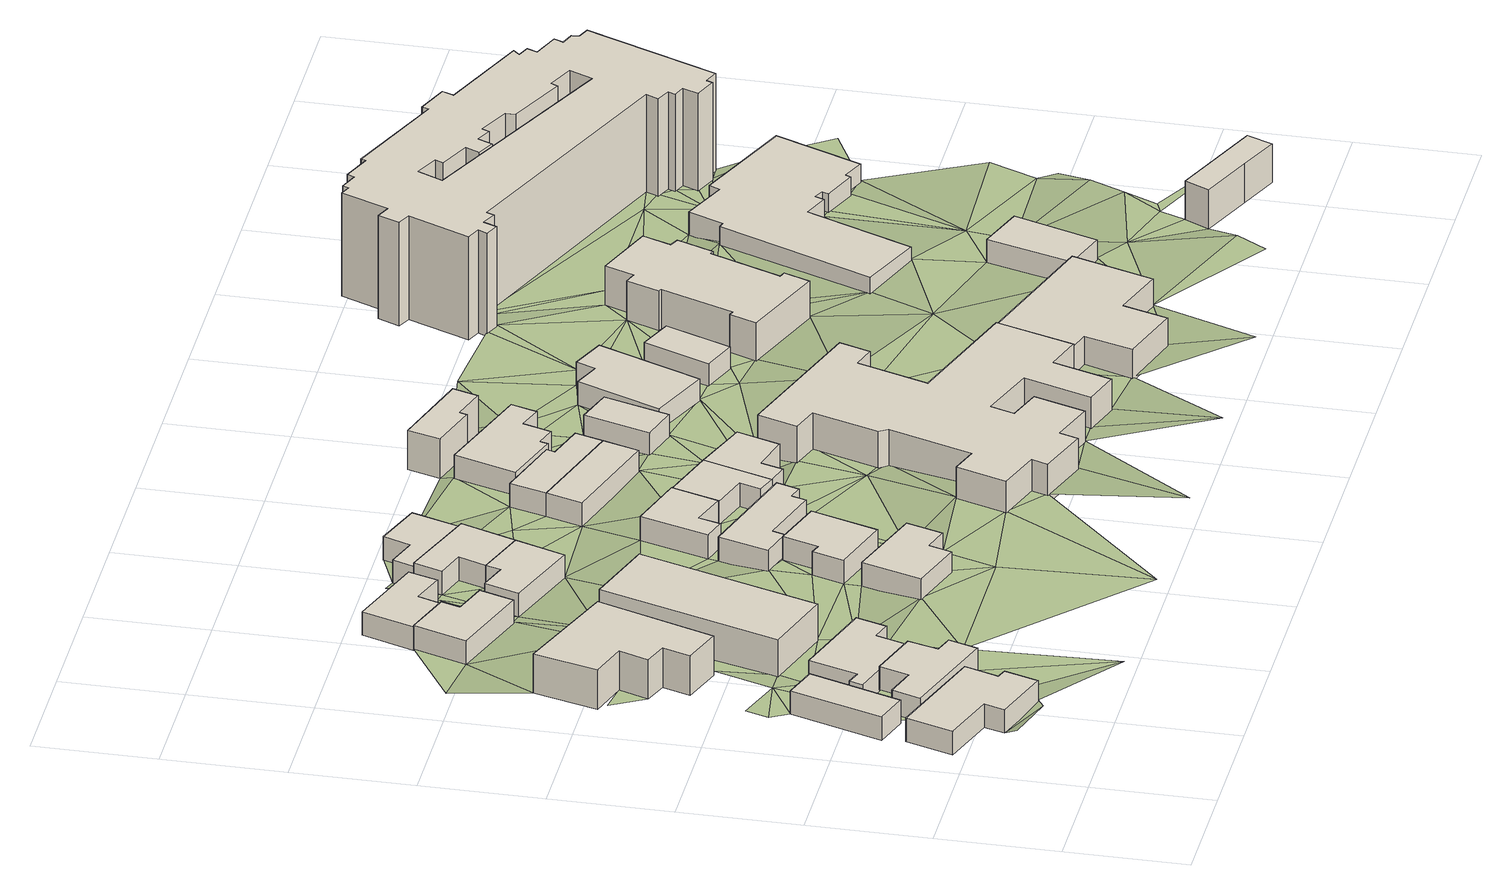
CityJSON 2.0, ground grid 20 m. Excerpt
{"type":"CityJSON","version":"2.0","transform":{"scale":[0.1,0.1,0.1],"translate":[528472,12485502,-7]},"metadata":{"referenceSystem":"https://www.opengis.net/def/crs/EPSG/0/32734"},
"CityObjects":{
"building1":{"type":"Building","attributes":{"address":"36 Plein Street Woodstock Cape Town","building":"house","building:levels":1,"building_height":4.1,"plus_code":"4FRW3CCX+FJP","ground_height":12.87,"roof_height":16.97},"geometry":[{"type":"Solid","lod":"1","boundaries":[[[[0,1,2,3]],[[1,4,5,2]],[[4,6,7,5]],[[6,8,9,7]],[[8,10,11,9]],[[10,12,13,11]],[[12,14,15,13]],[[14,0,3,15]],[[3,2,5,7,9,11,13,15]],[[14,12,10,8,6,4,1,0]]]]}]},
"building2":{"type":"Building","attributes":{"address":"1 Inverness Lane Woodstock Cape Town","building":"house","building:levels":1,"building_height":4.1,"plus_code":"4FRW3CCX+HJ3","ground_height":12.2,"roof_height":16.3},"geometry":[{"type":"Solid","lod":"1","boundaries":[[[[16,17,18,19]],[[17,20,21,18]],[[20,22,23,21]],[[22,16,19,23]],[[19,18,21,23]],[[22,20,17,16]]]]}]},
"building3":{"type":"Building","attributes":{"address":"34 Plein Street Woodstock Cape Town","building":"house","building:levels":1,"building_height":4.1,"plus_code":"4FRW3CCX+GM6","ground_height":12.87,"roof_height":16.97},"geometry":[{"type":"Solid","lod":"1","boundaries":[[[[24,25,26,27]],[[25,28,29,26]],[[28,30,31,29]],[[30,32,33,31]],[[32,34,35,33]],[[34,36,37,35]],[[36,38,39,37]],[[38,24,27,39]],[[27,26,29,31,33,35,37,39]],[[38,36,34,32,30,28,25,24]]]]}]},
"building4":{"type":"Building","attributes":{"address":"32 Plein Street Woodstock Cape Town","building":"house","building:levels":1,"building_height":4.1,"plus_code":"4FRW3CCX+HM4","ground_height":12.2,"roof_height":16.3},"geometry":[{"type":"Solid","lod":"1","boundaries":[[[[40,41,42,43]],[[41,44,45,42]],[[44,46,47,45]],[[46,48,49,47]],[[48,50,51,49]],[[50,52,53,51]],[[52,54,55,53]],[[54,56,57,55]],[[56,40,43,57]],[[43,42,45,47,49,51,53,55,57]],[[56,54,52,50,48,46,44,41,40]]]]}]},
"building5":{"type":"Building","attributes":{"address":"Ananda Sanctuary 2 Clyde Street Woodstock Cape Town","building":"retail","building:levels":2,"building_height":6.9,"plus_code":"4FRW3CCX+MMC","ground_height":11.46,"roof_height":18.36},"geometry":[{"type":"Solid","lod":"1","boundaries":[[[[58,59,60,61]],[[59,62,63,60]],[[62,64,65,63]],[[64,66,67,65]],[[66,68,69,67]],[[68,70,71,69]],[[70,72,73,71]],[[72,58,61,73]],[[61,60,63,65,67,69,71,73]],[[72,70,68,66,64,62,59,58]]]]}]},
"building6":{"type":"Building","attributes":{"address":"New Apostolic Church 2A Clyde Street Woodstock 7915 Cape Town","building":"church","building:levels":2,"amenity":"place_of_worship","building_height":6.9,"plus_code":"4FRW3CCX+JPR","ground_height":11.7,"roof_height":18.6},"geometry":[{"type":"Solid","lod":"1","boundaries":[[[[74,75,76,77]],[[75,78,79,76]],[[78,80,81,79]],[[80,74,77,81]],[[77,76,79,81]],[[80,78,75,74]]]]}]},
"building7":{"type":"Building","attributes":{"address":"33 Cavendish Square Woodstock Cape Town","building":"house","building:levels":1,"building_height":4.1,"plus_code":"4FRW3CCX+QMG","ground_height":10.63,"roof_height":14.73},"geometry":[{"type":"Solid","lod":"1","boundaries":[[[[82,83,84,85]],[[83,86,87,84]],[[86,88,89,87]],[[88,90,91,89]],[[90,92,93,91]],[[92,82,85,93]],[[85,84,87,89,91,93]],[[92,90,88,86,83,82]]]]}]},
"building8":{"type":"Building","attributes":{"address":"31 Cavendish Square Woodstock Cape Town","building":"house","building:levels":1,"building_height":4.1,"plus_code":"4FRW3CCX+RP2","ground_height":10.37,"roof_height":14.47},"geometry":[{"type":"Solid","lod":"1","boundaries":[[[[94,95,96,97]],[[95,98,99,96]],[[98,100,101,99]],[[100,102,103,101]],[[102,104,105,103]],[[104,94,97,105]],[[97,96,99,101,103,105]],[[104,102,100,98,95,94]]]]}]},
"building9":{"type":"Building","attributes":{"address":"31 Plein Street Woodstock Cape Town","building":"house","building:levels":1,"building_height":4.1,"plus_code":"4FRW3CCX+GRR","ground_height":12.55,"roof_height":16.65},"geometry":[{"type":"Solid","lod":"1","boundaries":[[[[106,107,108,109]],[[107,110,111,108]],[[110,112,113,111]],[[112,114,115,113]],[[114,116,117,115]],[[116,106,109,117]],[[109,108,111,113,115,117]],[[116,114,112,110,107,106]]]]}]},
"building10":{"type":"Building","attributes":{"address":"24 Clyde Street Woodstock Cape Town","building":"house","building:levels":1,"building_height":4.1,"plus_code":"4FRW3CCX+QQ2","ground_height":10.94,"roof_height":15.04},"geometry":[{"type":"Solid","lod":"1","boundaries":[[[[118,119,120,121]],[[119,122,123,120]],[[122,124,125,123]],[[124,126,127,125]],[[126,128,129,127]],[[128,118,121,129]],[[121,120,123,125,127,129]],[[128,126,124,122,119,118]]]]}]},
"building11":{"type":"Building","attributes":{"address":"29 Plein Street Woodstock Cape Town","building":"house","building:levels":1,"building_height":4.1,"plus_code":"4FRW3CCX+HRM","ground_height":12.55,"roof_height":16.65},"geometry":[{"type":"Solid","lod":"1","boundaries":[[[[130,131,132,133]],[[131,134,135,132]],[[134,136,137,135]],[[136,138,139,137]],[[138,140,141,139]],[[140,130,133,141]],[[133,132,135,137,139,141]],[[140,138,136,134,131,130]]]]}]},
"building12":{"type":"Building","attributes":{"address":"22 Plein Street Woodstock Cape Town","building":"house","building:levels":1,"building_height":4.1,"plus_code":"4FRW3CCX+QQP","ground_height":10.94,"roof_height":15.04},"geometry":[{"type":"Solid","lod":"1","boundaries":[[[[118,142,143,121]],[[142,144,145,143]],[[144,146,147,145]],[[146,148,149,147]],[[148,119,120,149]],[[119,118,121,120]],[[121,143,145,147,149,120]],[[119,148,146,144,142,118]]]]}]},
"building13":{"type":"Building","attributes":{"address":"20 Plein Street Woodstock Cape Town","building":"house","building:levels":1,"building_height":4.1,"plus_code":"4FRW3CCX+RQ8","ground_height":10.37,"roof_height":14.47},"geometry":[{"type":"Solid","lod":"1","boundaries":[[[[150,151,152,153]],[[151,154,155,152]],[[154,156,157,155]],[[156,158,159,157]],[[158,160,161,159]],[[160,150,153,161]],[[153,152,155,157,159,161]],[[160,158,156,154,151,150]]]]}]},
"building14":{"type":"Building","attributes":{"address":"27 Plein Street Woodstock Cape Town","building":"house","building:levels":1,"building_height":4.1,"plus_code":"4FRW3CCX+JRW","ground_height":11.78,"roof_height":15.88},"geometry":[{"type":"Solid","lod":"1","boundaries":[[[[162,163,164,165]],[[163,166,167,164]],[[166,168,169,167]],[[168,170,171,169]],[[170,172,173,171]],[[172,174,175,173]],[[174,176,177,175]],[[176,162,165,177]],[[165,164,167,169,171,173,175,177]],[[176,174,172,170,168,166,163,162]]]]}]},
"building15":{"type":"Building","attributes":{"address":"8 Clyde Street Woodstock Cape Town","building":"house","building:levels":1,"building_height":4.1,"plus_code":"4FRW3CCX+MRH","ground_height":11.78,"roof_height":15.88},"geometry":[{"type":"Solid","lod":"1","boundaries":[[[[178,179,180,181]],[[179,182,183,180]],[[182,184,185,183]],[[184,186,187,185]],[[186,188,189,187]],[[188,178,181,189]],[[181,180,183,185,187,189]],[[188,186,184,182,179,178]]]]}]},
"building16":{"type":"Building","attributes":{"address":"10 Clyde Street Woodstock Cape Town","building":"house","building:levels":1,"building_height":4.1,"plus_code":"4FRW3CCX+MV8","ground_height":11.66,"roof_height":15.76},"geometry":[{"type":"Solid","lod":"1","boundaries":[[[[190,191,192,193]],[[191,194,195,192]],[[194,196,197,195]],[[196,198,199,197]],[[198,200,201,199]],[[200,190,193,201]],[[193,192,195,197,199,201]],[[200,198,196,194,191,190]]]]}]},
"building17":{"type":"Building","attributes":{"address":"23 Clyde Street Woodstock Cape Town","building":"house","building:levels":1,"building_height":4.1,"plus_code":"4FRW3CCX+PVP","ground_height":11.03,"roof_height":15.13},"geometry":[{"type":"Solid","lod":"1","boundaries":[[[[202,203,204,205]],[[203,206,207,204]],[[206,208,209,207]],[[208,202,205,209]],[[205,204,207,209]],[[208,206,203,202]]]]}]},
"building18":{"type":"Building","attributes":{"address":"12 Clyde Street Woodstock Cape Town","building":"house","building:levels":1,"building_height":4.1,"plus_code":"4FRW3CCX+MW3","ground_height":11.66,"roof_height":15.76},"geometry":[{"type":"Solid","lod":"1","boundaries":[[[[200,198,199,201]],[[198,210,211,199]],[[210,212,213,211]],[[212,214,215,213]],[[214,216,217,215]],[[216,200,201,217]],[[201,199,211,213,215,217]],[[216,214,212,210,198,200]]]]}]},
"building19":{"type":"Building","attributes":{"address":"21 Plein Street Woodstock Cape Town","building":"house","building:levels":1,"building_height":4.1,"plus_code":"4FRW3CCX+QV4","ground_height":11.03,"roof_height":15.13},"geometry":[{"type":"Solid","lod":"1","boundaries":[[[[202,208,209,205]],[[208,218,219,209]],[[218,220,221,219]],[[220,222,223,221]],[[222,224,225,223]],[[224,202,205,225]],[[205,209,219,221,223,225]],[[224,222,220,218,208,202]]]]}]},
"building20":{"type":"Building","attributes":{"address":"19 Plein Street Woodstock Cape Town","building":"house","building:levels":1,"building_height":4.1,"plus_code":"4FRW3CCX+QWM","ground_height":11.03,"roof_height":15.13},"geometry":[{"type":"Solid","lod":"1","boundaries":[[[[226,227,228,229]],[[227,230,231,228]],[[230,232,233,231]],[[232,234,235,233]],[[234,236,237,235]],[[236,238,239,237]],[[238,240,241,239]],[[240,226,229,241]],[[229,228,231,233,235,237,239,241]],[[240,238,236,234,232,230,227,226]]]]}]},
"building21":{"type":"Building","attributes":{"address":"Woodstock Town Hall Plein Street Woodstock 7915 Cape Town","building":"civic","building:levels":2,"amenity":"townhall","building_height":6.9,"plus_code":"4FRW3CCX+HX5","ground_height":11.66,"roof_height":18.56},"geometry":[{"type":"Solid","lod":"1","boundaries":[[[[242,243,244,245]],[[243,246,247,244]],[[246,248,249,247]],[[248,250,251,249]],[[250,252,253,251]],[[252,254,255,253]],[[254,256,257,255]],[[256,258,259,257]],[[258,260,261,259]],[[260,262,263,261]],[[262,264,265,263]],[[264,266,267,265]],[[266,268,269,267]],[[268,270,271,269]],[[270,272,273,271]],[[272,274,275,273]],[[274,276,277,275]],[[276,278,279,277]],[[278,280,281,279]],[[280,282,283,281]],[[282,284,285,283]],[[284,286,287,285]],[[286,288,289,287]],[[288,290,291,289]],[[290,292,293,291]],[[292,242,245,293]],[[245,244,247,249,251,253,255,257,259,261,263,265,267,269,271,273,275,277,279,281,283,285,287,289,291,293]],[[292,290,288,286,284,282,280,278,276,274,272,270,268,266,264,262,260,258,256,254,252,250,248,246,243,242]]]]}]},
"building22":{"type":"Building","attributes":{"address":"Plein Street Woodstock Cape Town","building":"house","building:levels":2,"building_height":6.9,"plus_code":"4FRW3CCX+RWF","ground_height":10.6,"roof_height":17.5},"geometry":[{"type":"Solid","lod":"1","boundaries":[[[[294,295,296,297]],[[295,298,299,296]],[[298,300,301,299]],[[300,302,303,301]],[[302,304,305,303]],[[304,294,297,305]],[[297,296,299,301,303,305]],[[304,302,300,298,295,294]]]]}]},
"building23":{"type":"Building","attributes":{"address":"1 Clyde Street Woodstock Cape Town","building":"house","building:levels":1,"building_height":4.1,"plus_code":"4FRW3CCX+PXC","ground_height":11.09,"roof_height":15.19},"geometry":[{"type":"Solid","lod":"1","boundaries":[[[[306,307,308,309]],[[307,310,311,308]],[[310,312,313,311]],[[312,306,309,313]],[[309,308,311,313]],[[312,310,307,306]]]]}]},
"building24":{"type":"Building","attributes":{"address":"3 Clyde Street Woodstock Cape Town","building":"house","building:levels":1,"building_height":4.1,"plus_code":"4FRW3FC2+P2J","ground_height":11,"roof_height":15.1},"geometry":[{"type":"Solid","lod":"1","boundaries":[[[[314,315,316,317]],[[315,318,319,316]],[[318,320,321,319]],[[320,322,323,321]],[[322,324,325,323]],[[324,314,317,325]],[[317,316,319,321,323,325]],[[324,322,320,318,315,314]]]]}]},
"building25":{"type":"Building","attributes":{"building":"yes","building:levels":1,"building_height":4.1,"plus_code":"4FRW3FC2+P32","ground_height":11,"roof_height":15.1},"geometry":[{"type":"Solid","lod":"1","boundaries":[[[[326,327,328,329]],[[327,330,331,328]],[[330,332,333,331]],[[332,326,329,333]],[[329,328,331,333]],[[332,330,327,326]]]]}]},
"building26":{"type":"Building","attributes":{"address":"Woodstock Public Library Townhall Road Woodstock 7925 Cape Town","building":"library","building:levels":1.5,"amenity":"library","building_height":5.5,"plus_code":"4FRW3FC2+G45","ground_height":12.58,"roof_height":18.08},"geometry":[{"type":"Solid","lod":"1","boundaries":[[[[334,335,336,337]],[[335,338,339,336]],[[338,340,341,339]],[[340,342,343,341]],[[342,344,345,343]],[[344,346,347,345]],[[346,348,349,347]],[[348,334,337,349]],[[337,336,339,341,343,345,347,349]],[[348,346,344,342,340,338,335,334]]]]}]},
"building27":{"type":"Building","attributes":{"address":"5 Clyde Street Woodstock Cape Town","building":"church","building:levels":2,"building_height":6.9,"plus_code":"4FRW3FC2+M4V","ground_height":11.03,"roof_height":17.93},"geometry":[{"type":"Solid","lod":"1","boundaries":[[[[350,351,352,353]],[[351,354,355,352]],[[354,356,357,355]],[[356,358,359,357]],[[358,360,361,359]],[[360,362,363,361]],[[362,364,365,363]],[[364,366,367,365]],[[366,368,369,367]],[[368,370,371,369]],[[370,372,373,371]],[[372,374,375,373]],[[374,376,377,375]],[[376,378,379,377]],[[378,380,381,379]],[[380,350,353,381]],[[353,352,355,357,359,361,363,365,367,369,371,373,375,377,379,381]],[[380,378,376,374,372,370,368,366,364,362,360,358,356,354,351,350]]]]}]},
"building28":{"type":"Building","attributes":{"address":"Sport & Recreation Administrative Office","building":"office","building:levels":1,"operator":"CIty of Cape Town","building_height":4.1,"plus_code":"4FRW3FC2+G6M","ground_height":13.07,"roof_height":17.17},"geometry":[{"type":"Solid","lod":"1","boundaries":[[[[382,383,384,385]],[[383,386,387,384]],[[386,388,389,387]],[[388,382,385,389]],[[385,384,387,389]],[[388,386,383,382]]]]}]},
"building29":{"type":"Building","attributes":{"address":"37 Aberdeen Street Woodstock Cape Town","building":"house","building:levels":2,"building_height":6.9,"plus_code":"4FRW3FC2+C8V","ground_height":13.88,"roof_height":20.78},"geometry":[{"type":"Solid","lod":"1","boundaries":[[[[390,391,392,393]],[[391,394,395,392]],[[394,396,397,395]],[[396,398,399,397]],[[398,390,393,399]],[[393,392,395,397,399]],[[398,396,394,391,390]]]]}]},
"building30":{"type":"Building","attributes":{"address":"Eleanor Murry Complex Clyde Street Woodstock 7915 Cape Town","building":"residential","building:levels":1,"beds":"20","amenity":"social_facility","social_facility":"shelter","building_height":4.1,"plus_code":"4FRW3FC2+M7M","ground_height":11.01,"roof_height":15.11},"geometry":[{"type":"Solid","lod":"1","boundaries":[[[[400,401,402,403]],[[401,404,405,402]],[[404,406,407,405]],[[406,408,409,407]],[[408,410,411,409]],[[410,412,413,411]],[[412,414,415,413]],[[414,416,417,415]],[[416,418,419,417]],[[418,420,421,419]],[[420,422,423,421]],[[422,424,425,423]],[[424,426,427,425]],[[426,428,429,427]],[[428,430,431,429]],[[430,400,403,431]],[[403,402,405,407,409,411,413,415,417,419,421,423,425,427,429,431]],[[430,428,426,424,422,420,418,416,414,412,410,408,406,404,401,400]]]]}]},
"building31":{"type":"Building","attributes":{"address":"Church Square 34 Dickson Street 7915 Woodstock, Cape Town","building":"apartments","building:levels":6,"building:flats":"105","building_height":18.1,"plus_code":"4FRW3FC2+R5G","ground_height":9.7,"roof_height":27.8},"geometry":[{"type":"Solid","lod":"1","boundaries":[[[[432,433,434,435]],[[433,436,437,434]],[[436,438,439,437]],[[438,440,441,439]],[[440,442,443,441]],[[442,444,445,443]],[[444,446,447,445]],[[446,448,449,447]],[[448,450,451,449]],[[450,452,453,451]],[[452,454,455,453]],[[454,456,457,455]],[[456,458,459,457]],[[458,460,461,459]],[[460,462,463,461]],[[462,464,465,463]],[[464,466,467,465]],[[466,468,469,467]],[[468,470,471,469]],[[470,472,473,471]],[[472,474,475,473]],[[474,476,477,475]],[[476,478,479,477]],[[478,480,481,479]],[[480,482,483,481]],[[482,484,485,483]],[[484,486,487,485]],[[486,488,489,487]],[[488,490,491,489]],[[490,492,493,491]],[[492,494,495,493]],[[494,496,497,495]],[[496,498,499,497]],[[498,500,501,499]],[[500,502,503,501]],[[502,504,505,503]],[[504,506,507,505]],[[506,508,509,507]],[[508,510,511,509]],[[510,432,435,511]],[[512,513,514,515]],[[513,516,517,514]],[[516,518,519,517]],[[518,520,521,519]],[[520,522,523,521]],[[522,524,525,523]],[[524,526,527,525]],[[526,528,529,527]],[[528,530,531,529]],[[530,532,533,531]],[[532,534,535,533]],[[534,536,537,535]],[[536,538,539,537]],[[538,540,541,539]],[[540,542,543,541]],[[542,512,515,543]],[[435,434,437,439,441,443,445,447,449,451,453,455,457,459,461,463,465,467,469,471,473,475,477,479,481,483,485,487,489,491,493,495,497,499,501,503,505,507,509,511],[515,514,517,519,521,523,525,527,529,531,533,535,537,539,541,543]],[[510,508,506,504,502,500,498,496,494,492,490,488,486,484,482,480,478,476,474,472,470,468,466,464,462,460,458,456,454,452,450,448,446,444,442,440,438,436,433,432],[542,540,538,536,534,532,530,528,526,524,522,520,518,516,513,512]]]]}]},
"terrain1":{"type":"TINRelief","geometry":[{"type":"CompositeSurface","lod":"1","boundaries":[[[544,8,545]],[[546,8,544]],[[547,32,1]],[[30,548,32]],[[548,30,549]],[[30,28,549]],[[548,549,22]],[[14,550,547]],[[551,16,552]],[[549,52,22]],[[32,547,553]],[[549,28,25]],[[552,554,551]],[[550,546,555]],[[22,52,50]],[[16,22,552]],[[550,553,547]],[[50,48,22]],[[550,555,553]],[[22,48,552]],[[66,556,68]],[[552,48,557]],[[558,552,557]],[[555,559,553]],[[560,561,562]],[[553,559,562]],[[560,562,559]],[[557,48,563]],[[564,565,560]],[[564,560,559]],[[62,86,566]],[[563,48,567]],[[80,558,557]],[[62,568,86]],[[566,86,83]],[[569,564,559]],[[558,80,568]],[[567,564,569]],[[567,138,563]],[[570,86,568]],[[559,571,569]],[[571,559,572]],[[570,568,80]],[[106,567,569]],[[138,567,106]],[[126,570,80]],[[138,136,563]],[[573,574,575]],[[576,78,563]],[[563,136,576]],[[570,126,574]],[[575,574,577]],[[569,571,578]],[[579,126,80]],[[124,574,126]],[[575,580,581]],[[575,577,580]],[[124,577,574]],[[80,78,579]],[[580,577,124]],[[138,106,140]],[[124,146,580]],[[571,582,578]],[[583,578,582]],[[124,122,119]],[[119,146,124]],[[572,584,571]],[[146,585,580]],[[131,136,134]],[[576,136,131]],[[163,78,576]],[[106,116,140]],[[146,144,585]],[[119,148,146]],[[163,184,78]],[[144,586,585]],[[576,131,587]],[[586,144,158]],[[78,182,579]],[[584,582,571]],[[78,184,182]],[[587,131,130]],[[140,116,130]],[[163,186,184]],[[584,572,588]],[[587,130,589]],[[582,590,116]],[[591,158,156]],[[203,592,579]],[[130,116,593]],[[593,589,130]],[[590,582,584]],[[579,182,203]],[[186,163,594]],[[188,186,178]],[[595,592,596]],[[186,597,178]],[[592,203,596]],[[116,598,593]],[[186,594,597]],[[599,600,593]],[[584,588,601]],[[203,182,179]],[[116,590,598]],[[597,194,178]],[[602,603,588]],[[596,224,595]],[[202,596,203]],[[224,604,595]],[[599,593,598]],[[594,198,597]],[[594,599,605]],[[224,596,202]],[[198,594,605]],[[598,605,599]],[[590,606,607]],[[608,603,602]],[[179,609,203]],[[607,598,590]],[[224,610,604]],[[609,179,200]],[[212,605,214]],[[598,611,605]],[[612,603,608]],[[598,607,613]],[[224,227,610]],[[224,614,227]],[[295,604,610]],[[611,214,605]],[[598,613,615]],[[609,200,616]],[[611,598,615]],[[200,216,616]],[[614,617,227]],[[214,611,254]],[[254,216,214]],[[618,617,614]],[[609,616,619]],[[608,620,621]],[[622,623,624]],[[625,609,619]],[[624,608,621]],[[617,618,626]],[[295,610,627]],[[617,628,629]],[[630,616,216]],[[628,617,626]],[[619,616,630]],[[620,631,621]],[[632,622,624]],[[307,625,619]],[[621,632,624]],[[307,626,625]],[[633,628,626]],[[628,633,634]],[[633,626,307]],[[610,635,627]],[[254,636,216]],[[633,637,634]],[[631,620,638]],[[307,637,633]],[[627,639,300]],[[630,216,636]],[[630,640,306]],[[635,639,627]],[[640,630,636]],[[641,631,642]],[[322,637,307]],[[643,644,645]],[[639,635,304]],[[642,631,638]],[[646,636,254]],[[306,322,307]],[[635,637,322]],[[322,306,640]],[[254,647,646]],[[648,645,644]],[[334,644,643]],[[638,649,642]],[[650,304,635]],[[322,318,635]],[[644,334,648]],[[651,636,646]],[[652,638,653]],[[318,650,635]],[[322,320,318]],[[651,327,636]],[[651,646,654]],[[646,647,655]],[[327,315,636]],[[648,656,647]],[[646,655,654]],[[648,334,656]],[[318,657,650]],[[315,657,318]],[[653,658,652]],[[659,654,655]],[[658,660,652]],[[661,655,647]],[[654,659,326]],[[662,326,659]],[[650,657,663]],[[656,661,647]],[[354,657,315]],[[354,315,327]],[[354,327,326]],[[662,358,326]],[[334,664,656]],[[326,358,356]],[[657,665,663]],[[657,354,665]],[[354,326,356]],[[656,666,661]],[[667,661,666]],[[668,664,658]],[[667,669,670]],[[669,667,666]],[[664,386,656]],[[350,665,354]],[[354,351,350]],[[669,671,670]],[[656,672,666]],[[350,673,665]],[[674,658,675]],[[668,658,676]],[[672,656,386]],[[676,658,674]],[[671,669,677]],[[673,350,678]],[[673,678,679]],[[669,666,680]],[[678,350,380]],[[669,680,677]],[[668,676,383]],[[378,376,380]],[[674,390,676]],[[672,386,681]],[[376,677,680]],[[386,383,681]],[[676,390,398]],[[679,678,682]],[[406,380,376]],[[683,676,398]],[[383,676,684]],[[380,682,678]],[[680,406,376]],[[672,681,685]],[[684,676,683]],[[686,672,685]],[[406,680,687]],[[681,383,688]],[[683,689,684]],[[682,380,406]],[[383,684,690]],[[685,681,691]],[[679,682,692]],[[383,690,688]],[[693,691,681]],[[694,689,683]],[[691,695,685]],[[691,696,695]],[[401,406,404]],[[693,681,697]],[[401,682,406]],[[698,681,688]],[[698,697,681]],[[690,699,688]],[[700,682,401]],[[697,701,693]],[[401,702,700]],[[682,700,692]],[[702,401,703]],[[401,704,703]],[[700,702,705]],[[703,706,702]],[[707,704,401]],[[708,709,710]],[[711,704,712]],[[707,712,704]],[[713,707,697]],[[714,710,715]],[[715,710,709]]]}]}
},
"vertices":[
[201,233,41],[29,289,41],[29,289,82],[201,233,82],[3,211,41],[3,211,82],[95,181,41],[95,181,82],[84,147,41],[84,147,82],[181,115,41],[181,115,82],[199,171,41],[199,171,82],[182,177,41],[182,177,82],
[85,480,35],[35,328,35],[35,328,76],[85,480,76],[91,310,35],[91,310,76],[142,461,35],[142,461,76],
[259,333,41],[175,360,41],[175,360,82],[259,333,82],[159,311,41],[159,311,82],[108,327,41],[108,327,82],[92,280,41],[92,280,82],[259,225,41],[259,225,82],[275,273,41],[275,273,82],[245,283,41],[245,283,82],
[259,333,35],[276,386,35],[276,386,76],[259,333,76],[307,376,35],[307,376,76],[323,426,35],[323,426,76],[181,471,35],[181,471,76],[155,390,35],[155,390,76],[132,398,35],[132,398,76],[125,376,35],[125,376,76],[175,360,35],[175,360,76],
[191,620,27],[259,814,27],[259,814,96],[191,620,96],[83,878,27],[83,878,96],[54,772,27],[54,772,96],[118,752,27],[118,752,96],[100,703,27],[100,703,96],[140,689,27],[140,689,96],[124,643,27],[124,643,96],
[194,521,30],[313,484,30],[313,484,99],[194,521,99],[408,780,30],[408,780,99],[289,818,30],[289,818,99],
[271,1059,19],[192,1086,19],[192,1086,60],[271,1059,60],[161,998,19],[161,998,60],[298,952,19],[298,952,60],[317,1009,19],[317,1009,60],[261,1028,19],[261,1028,60],
[192,1086,16],[271,1059,16],[271,1059,57],[192,1086,57],[285,1098,16],[285,1098,57],[340,1079,16],[340,1079,57],[355,1127,16],[355,1127,57],[222,1172,16],[222,1172,57],
[484,451,38],[452,352,38],[452,352,79],[484,451,79],[543,323,38],[543,323,79],[555,361,38],[555,361,79],[596,348,38],[596,348,79],[615,408,38],[615,408,79],
[472,985,22],[388,1014,22],[388,1014,63],[472,985,63],[380,989,22],[380,989,63],[334,1005,22],[334,1005,63],[314,948,22],[314,948,63],[443,903,22],[443,903,63],
[622,557,38],[537,584,38],[537,584,79],[622,557,79],[518,525,38],[518,525,79],[501,531,38],[501,531,79],[484,479,38],[484,479,79],[586,447,38],[586,447,79],
[505,1076,22],[505,1076,63],[373,1123,22],[373,1123,63],[356,1075,22],[356,1075,63],[404,1059,22],[404,1059,63],
[505,1076,16],[532,1158,16],[532,1158,57],[505,1076,57],[452,1186,16],[452,1186,57],[436,1141,16],[436,1141,57],[386,1158,16],[386,1158,57],[373,1123,16],[373,1123,57],
[707,628,30],[528,682,30],[528,682,72],[707,628,72],[503,600,30],[503,600,72],[555,584,30],[555,584,72],[562,605,30],[562,605,72],[665,574,30],[665,574,72],[672,598,30],[672,598,72],[695,591,30],[695,591,72],
[636,704,30],[661,782,30],[661,782,72],[636,704,72],[565,811,30],[565,811,72],[530,698,30],[530,698,72],[568,687,30],[568,687,72],[579,723,30],[579,723,72],
[661,782,29],[636,704,29],[636,704,70],[661,782,70],[698,684,29],[698,684,70],[687,649,29],[687,649,70],[719,638,29],[719,638,70],[756,752,29],[756,752,70],
[619,968,23],[601,908,23],[601,908,64],[619,968,64],[775,856,23],[775,856,64],[793,915,23],[793,915,64],
[753,628,29],[753,628,70],[764,664,29],[764,664,70],[826,648,29],[826,648,70],[850,719,29],[850,719,70],
[807,961,23],[807,961,64],[745,980,23],[745,980,64],[750,994,23],[750,994,64],[637,1028,23],[637,1028,64],
[705,1128,23],[672,1026,23],[672,1026,64],[705,1128,64],[767,995,23],[767,995,64],[771,1008,23],[771,1008,64],[804,998,23],[804,998,64],[819,1044,23],[819,1044,64],[859,1031,23],[859,1031,64],[873,1074,23],[873,1074,64],
[1166,262,29],[1207,390,29],[1207,390,98],[1166,262,98],[1005,455,29],[1005,455,98],[1044,572,29],[1044,572,98],[1082,560,29],[1082,560,98],[1099,611,29],[1099,611,98],[859,689,29],[859,689,98],[837,623,29],[837,623,98],[882,608,29],[882,608,98],[846,499,29],[846,499,98],[856,485,29],[856,485,98],[809,347,29],[809,347,98],[764,362,29],[764,362,98],[736,278,29],[736,278,98],[809,254,29],[809,254,98],[800,227,29],[800,227,98],[887,198,29],[887,198,98],[897,228,29],[897,228,98],[970,204,29],[970,204,98],[998,289,29],[998,289,98],[942,308,29],[942,308,98],[955,347,29],[955,347,98],[1050,315,29],[1050,315,98],[1013,203,29],[1013,203,98],[1073,184,29],[1073,184,98],[1105,281,29],[1105,281,98],
[723,1204,19],[707,1150,19],[707,1150,88],[723,1204,88],[788,1125,19],[788,1125,88],[792,1137,19],[792,1137,88],[848,1120,19],[848,1120,88],[861,1162,19],[861,1162,88],
[922,940,24],[861,959,24],[861,959,65],[922,940,65],[828,850,24],[828,850,65],[889,832,24],[889,832,65],
[1006,809,23],[1076,979,23],[1076,979,64],[1006,809,64],[1018,1003,23],[1018,1003,64],[1005,971,23],[1005,971,64],[961,989,23],[961,989,64],[904,851,23],[904,851,64],
[1154,891,23],[1097,914,23],[1097,914,64],[1154,891,64],[1053,805,23],[1053,805,64],[1111,783,23],[1111,783,64],
[1207,390,38],[1166,262,38],[1166,262,94],[1207,390,94],[1199,252,38],[1199,252,94],[1174,172,38],[1174,172,94],[1279,139,38],[1279,139,94],[1302,213,38],[1302,213,94],[1391,185,38],[1391,185,94],[1434,319,38],[1434,319,94],
[1266,1009,23],[1247,961,23],[1247,961,92],[1266,1009,92],[1228,968,23],[1228,968,92],[1207,914,23],[1207,914,92],[1213,911,23],[1213,911,92],[1167,791,23],[1167,791,92],[1160,794,23],[1160,794,92],[1142,749,23],[1142,749,92],[1283,695,23],[1283,695,92],[1300,738,23],[1300,738,92],[1289,742,23],[1289,742,92],[1335,859,23],[1335,859,92],[1342,857,23],[1342,857,92],[1365,917,23],[1365,917,92],[1349,924,23],[1349,924,92],[1367,971,23],[1367,971,92],
[1507,295,43],[1553,433,43],[1553,433,84],[1507,295,84],[1475,460,43],[1475,460,84],[1434,319,43],[1434,319,84],
[1628,147,52],[1716,110,52],[1716,110,120],[1628,147,120],[1785,81,52],[1785,81,120],[1803,123,52],[1803,123,120],[1648,188,52],[1648,188,120],
[1753,843,23],[1584,913,23],[1584,913,64],[1753,843,64],[1576,895,23],[1576,895,64],[1500,927,23],[1500,927,64],[1475,869,23],[1475,869,64],[1466,872,23],[1466,872,64],[1360,617,23],[1360,617,64],[1463,575,23],[1463,575,64],[1536,750,23],[1536,750,64],[1578,733,23],[1578,733,64],[1584,748,23],[1584,748,64],[1600,741,23],[1600,741,64],[1596,730,23],[1596,730,64],[1653,707,23],[1653,707,64],[1657,716,23],[1657,716,64],[1694,700,23],[1694,700,64],
[1714,1206,10],[1721,1223,10],[1721,1223,191],[1714,1206,191],[1701,1231,10],[1701,1231,191],[1711,1242,10],[1711,1242,191],[1560,1304,10],[1560,1304,191],[1568,1323,10],[1568,1323,191],[1515,1344,10],[1515,1344,191],[1511,1333,10],[1511,1333,191],[1341,1403,10],[1341,1403,191],[1338,1395,10],[1338,1395,191],[1291,1414,10],[1291,1414,191],[1286,1402,10],[1286,1402,191],[1256,1414,10],[1256,1414,191],[1252,1404,10],[1252,1404,191],[1235,1411,10],[1235,1411,191],[1202,1333,10],[1202,1333,191],[1179,1343,10],[1179,1343,191],[1164,1307,10],[1164,1307,191],[1186,1297,10],[1186,1297,191],[1143,1195,10],[1143,1195,191],[1166,1185,10],[1166,1185,191],[1159,1170,10],[1159,1170,191],[1182,1160,10],[1182,1160,191],[1191,1182,10],[1191,1182,191],[1216,1171,10],[1216,1171,191],[1221,1183,10],[1221,1183,191],[1620,1018,10],[1620,1018,191],[1611,997,10],[1611,997,191],[1635,987,10],[1635,987,191],[1630,975,10],[1630,975,191],[1650,967,10],[1650,967,191],[1639,941,10],[1639,941,191],[1676,926,10],[1676,926,191],[1680,936,10],[1680,936,191],[1704,927,10],[1704,927,191],[1794,1145,10],[1794,1145,191],[1774,1153,10],[1774,1153,191],[1773,1165,10],[1773,1165,191],[1751,1173,10],[1751,1173,191],[1758,1189,10],[1758,1189,191],[1322,1310,10],[1361,1292,10],[1361,1292,191],[1322,1310,191],[1355,1278,10],[1355,1278,191],[1408,1254,10],[1408,1254,191],[1397,1231,10],[1397,1231,191],[1427,1217,10],[1427,1217,191],[1437,1241,10],[1437,1241,191],[1463,1229,10],[1463,1229,191],[1468,1241,10],[1468,1241,191],[1521,1216,10],[1521,1216,191],[1521,1200,10],[1521,1200,191],[1619,1155,10],[1619,1155,191],[1625,1166,10],[1625,1166,191],[1669,1146,10],[1669,1146,191],[1651,1108,10],[1651,1108,191],[1303,1269,10],[1303,1269,191],
[165,104,48],[84,128,48],[181,115,48],[201,233,43],[91,310,41],[125,376,41],[199,171,43],[69,510,35],[157,522,35],[259,225,43],[81,548,35],[318,10,50],[69,760,27],[194,521,37],[191,620,35],[318,260,43],[259,333,43],[245,283,43],[275,273,43],[313,484,37],[307,376,43],[276,386,43],[69,1010,19],[323,426,37],[259,814,30],[452,352,46],[298,952,22],[567,260,46],[567,10,53],[261,1028,22],[317,1009,22],[271,1059,22],[503,600,38],[318,1010,22],[543,323,46],[443,903,23],[340,1079,22],[285,1098,22],[596,348,46],[555,361,46],[736,278,46],[355,1127,22],[368,1165,16],[555,584,38],[800,227,46],[562,605,38],[764,362,46],[452,1186,19],[472,985,23],[665,574,38],[707,628,37],[505,1076,23],[567,1010,23],[687,649,30],[816,510,37],[695,591,37],[672,598,38],[809,254,46],[816,10,55],[887,198,46],[532,1158,19],[753,628,37],[809,347,46],[856,485,37],[970,204,46],[775,856,29],[705,1128,24],[837,623,37],[897,228,46],[846,499,37],[750,994,24],[882,608,37],[816,760,29],[767,995,24],[745,980,24],[828,850,29],[1065,10,55],[1013,203,46],[955,347,46],[942,308,46],[998,289,46],[793,915,24],[807,961,24],[788,1125,24],[804,998,24],[771,1008,24],[889,832,29],[1073,184,46],[1050,315,46],[816,1010,24],[819,1044,24],[873,1074,24],[1006,809,28],[859,1031,24],[1174,172,46],[848,1120,24],[904,851,29],[1105,281,46],[1166,262,46],[1005,455,36],[1065,510,36],[1044,572,36],[1065,760,28],[1099,611,36],[1082,560,36],[1199,252,48],[1002,1183,18],[1053,805,28],[1279,139,48],[1314,10,56],[1111,783,28],[1142,749,28],[1314,510,38],[1065,1010,23],[1391,185,48],[1160,794,28],[1302,213,48],[1283,695,30],[1167,791,28],[1159,1170,18],[1434,319,48],[1182,1160,18],[1360,617,38],[1300,738,30],[1507,295,52],[1314,760,30],[1289,742,30],[1335,859,30],[1463,575,43],[1216,1171,17],[1607,99,58],[1575,48,58],[1563,260,52],[1342,857,30],[1314,1010,23],[1221,1183,17],[1466,872,34],[1563,510,43],[1563,1010,23],[1665,230,52],[1711,295,53],[1578,733,34],[1536,750,34],[1475,869,34],[1738,436,45],[1686,239,52],[1735,353,53],[1596,730,34],[1620,1018,23],[1653,707,34],[1869,144,53],[1584,748,34],[1600,741,34],[1694,700,35],[1771,516,45],[1759,407,45],[1611,997,23],[1657,716,34],[1630,975,23],[1639,941,23],[1676,926,23],[1635,987,23],[1650,967,23],[1753,843,35],[1521,1200,16],[1651,1108,23],[1619,1155,16],[1680,936,23],[1704,927,23],[1812,760,35],[1625,1166,16],[1669,1146,16]
]}
